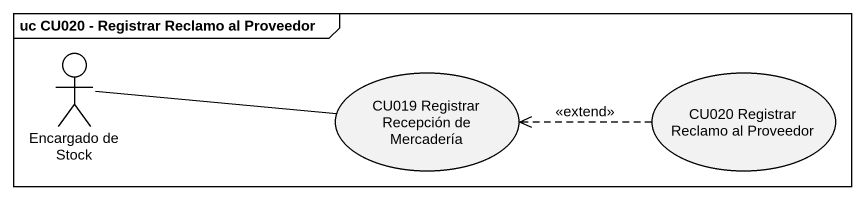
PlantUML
@startuml
mainframe uc CU020 - Registrar Reclamo al Proveedor
actor "Encargado de Stock" as Encargado_de_Stock
usecase "CU019 Registrar Recepción de Mercadería" as CU019_Registrar_Recepción
usecase "CU020 Registrar Reclamo al Proveedor" as CU020_Registrar_Reclamo_al
Encargado_de_Stock -right- CU019_Registrar_Recepción
CU020_Registrar_Reclamo_al .left.> CU019_Registrar_Recepción : <<extend>>
@enduml
